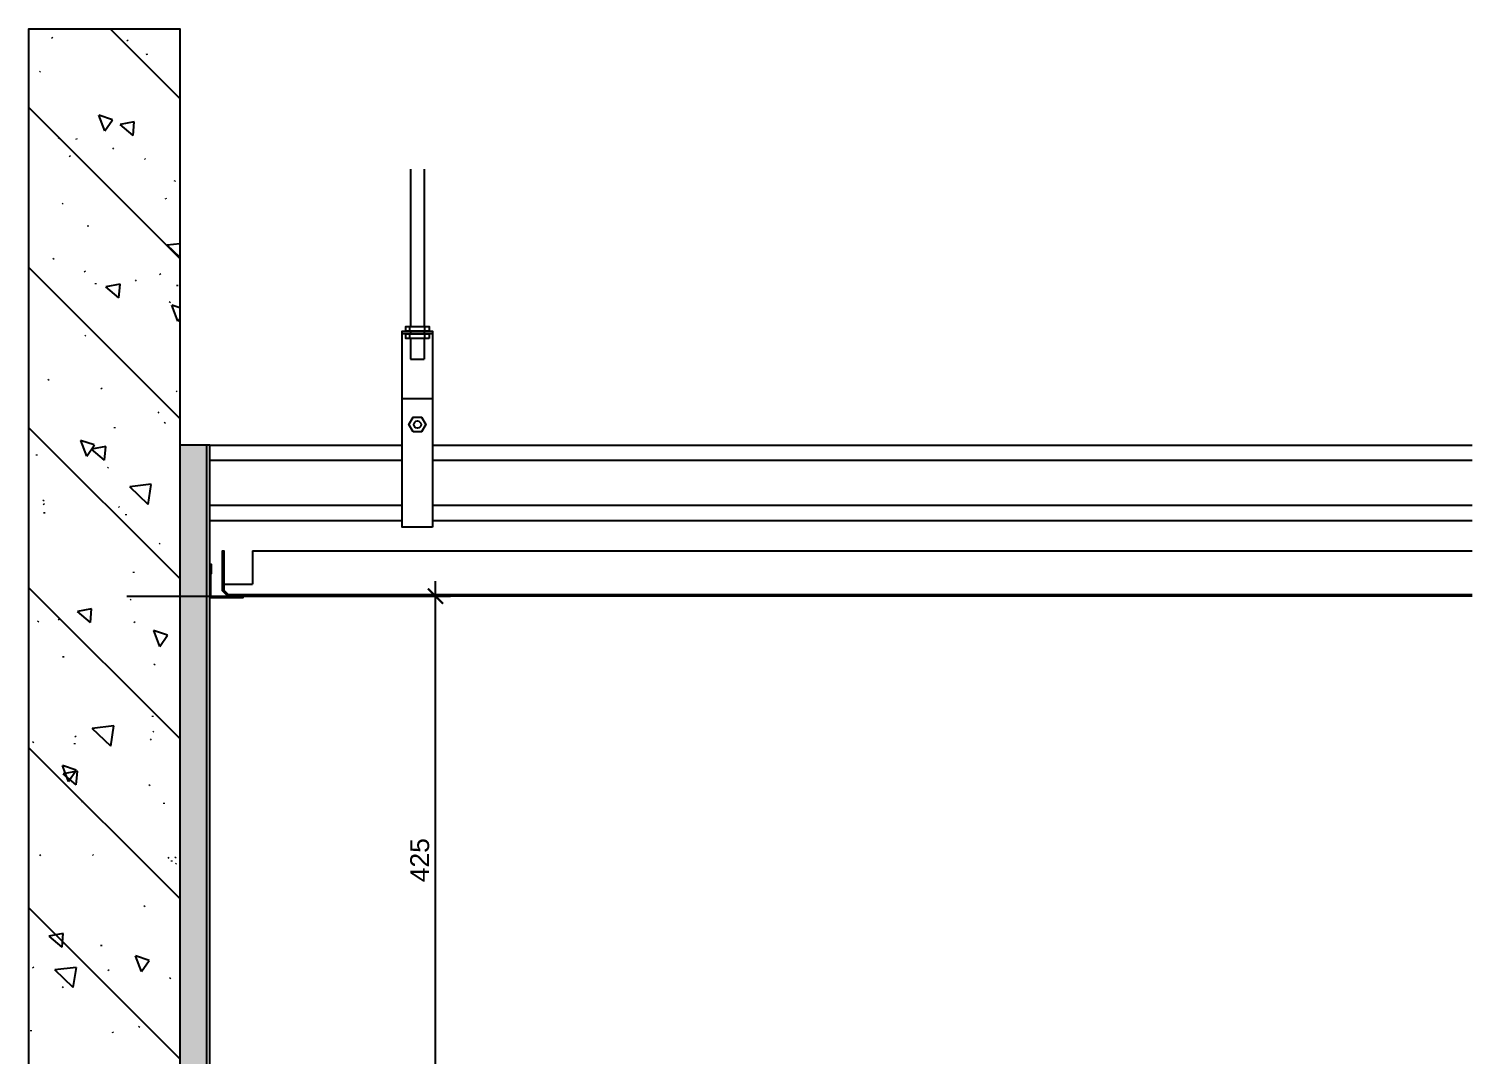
# Model space of a CAD drawing. Header units: millimetres. Extents: x -59920 to -20716, y 18887 to 47087.
# Drawn here: x -27997 to -27041, y 34509 to 35189 of the extents above; entities that cross this region are included whole.
import ezdxf

# ---------------------------------------------------------------- set-up
doc = ezdxf.new("R2010")
doc.units = ezdxf.units.MM
for name, color, linetype in [('DE-MT', 2, 'Continuous'), ('I-DETL-LW02', 2, 'Continuous'), ('I-DETL-LW08', 8, 'Continuous'), ('I-SECT-LW01', 1, 'Continuous'), ('I-SECT-LW251-PATT', 251, 'Continuous'), ('WALL TYPE$0$I-SECT-LW03', 3, 'Continuous')]:
    doc.layers.add(name, color=color, linetype=linetype)
doc.styles.add('Arial', font='arial.ttf')
doc.dimstyles.new('WALL TYPE$0$Aec-Arch-M-5', dxfattribs={"dimscale": 5, "dimtxt": 2.5, "dimasz": 2, "dimexe": 2, "dimexo": 3, "dimgap": 0.8, "dimtad": 1, "dimdec": 0, "dimrnd": 1, "dimzin": 3, "dimdsep": 46, "dimtxsty": 'Arial', "dimblk": 'WALL TYPE$0$_ArchTick', "dimcen": 2.5, "dimdle": 2, "dimclrt": 256, "dimazin": 2, "dimtfac": 0.75, "dimtdec": 0, "dimtix": 1, "dimtmove": 2, "dimatfit": 2, "dimfxl": 5, "dimtolj": 1, "dimtzin": 0, "dimarcsym": 0})

# ---------------------------------------------------------------- blocks, each defined once
blk = doc.blocks.new('WALL TYPE$0$_ArchTick')
at = {"color": 0, "linetype": 'ByBlock', "const_width": 0.15}
blk.add_lwpolyline([(-0.5, -0.5), (0.5, 0.5)], dxfattribs=at)
blk = doc.blocks.new('*D95')
at = {"layer": 'DE-MT', "color": 0, "lineweight": -2, "transparency": 16777216}
for p, q in [((-27727.69, 34453.43), (-27727.69, 34823.43)), ((-27932.06, 34813.43), (-27717.69, 34813.43)), ((-27932.06, 34463.43), (-27717.69, 34463.43))]:
    blk.add_line(p, q, dxfattribs=at)
at = {"layer": 'Defpoints', "color": 0, "transparency": 16777216}
for p in [(-27947.06, 34813.43), (-27727.69, 34813.43), (-27947.06, 34463.43)]:
    blk.add_point(p, dxfattribs=at)
at = {"layer": 'DE-MT', "color": 0, "lineweight": -2, "transparency": 16777216, "xscale": 10, "yscale": 10, "zscale": 10}
for p, rotation in [((-27727.69, 34813.43), 90), ((-27727.69, 34463.43), 270)]:
    blk.add_blockref('WALL TYPE$0$_ArchTick', p, dxfattribs=dict(at, rotation=rotation))
at = {"layer": 'DE-MT', "transparency": 16777216, "insert": (-27738.07, 34638.43), "char_height": 12.5, "attachment_point": 5, "rotation": 90, "style": 'Arial'}
blk.add_mtext('\\A1;\\A1;425', dxfattribs=at)

msp = doc.modelspace()

# ---------------------------------------------------------------- hatches: boundary and pattern name
h = msp.add_hatch()
h.set_pattern_fill('0-钢筋混凝土001-DOM', color=250, scale=15, angle=90, pattern_type=2)
h.set_pattern_definition([(135, (-21108.05, 69931.98), (-53.03301, -53.03301), []), (140, (-21108.05, 69931.98), (9.41282, 107.58903), [11.25, -123.75]), (85, (-21108.05, 69931.98), (-112.82882, -20.8127), [9, -99]), (190.4514, (-21107.27, 69940.95), (-103.41593, 86.7764), [9.56103, -105.17132]), (136.1842, (-21138.05, 69931.98), (24.82785, 160.08616), [16.875, -185.625]), (186.6356, (-21135.98, 69945.32), (-146.1177, 140.1994), [14.34154, -157.75695]), (81.1842, (-21138.05, 69931.98), (-146.1178, 140.1993), [13.5, -148.5]), (111, (-21130.55, 69946.98), (60.39283, 89.53606), [11.25, -123.75]), (56, (-21130.55, 69946.98), (-108.7725, 36.4973), [9, -99]), (161.4514, (-21125.52, 69954.44), (-48.37957, 126.0334), [9.56103, -105.17132]), (127.5, (-21108.054, 69931.982), (-49.93408, 1.82398), [0.75, -97.8, 0.75, -100.5, 0.75, -99.375]), (97.5, (-21108.054, 69931.98), (-59.16176, 39.46043), [0.75, -57.3, 0.75, -95.55, 0.75, -37.875]), (57.5, (-21108.054, 69898.532), (3.38323, 80.073365), [0.75, -37.5, 0.75, -117, 0.75, -155.25]), (47.5, (-21108.054, 69883.53), (-15.01575, 87.47793), [0.75, -48.75, 0.75, -77.7, 0.75, -110.25])])
h.paths.add_polyline_path([(-27997.06, 34463.43), (-27997.06, 35189.4), (-27897.06, 35189.4), (-27897.06, 34463.43)])
at = {"layer": 'I-SECT-LW251-PATT'}
h = msp.add_hatch(dxfattribs=at)
h.set_pattern_fill('AR-SAND', color=256, scale=0.05, angle=270)
h.set_pattern_definition([(307.5, (-27897.0554, 32797.6895), (2.4470662, 0.0800016), [0, -1.9304, 0, -2.159, 0, -2.06375]), (277.5, (-27897.0554, 32797.6895), (3.5841255, -2.2476164), [0, -1.0414, 0, -1.7399, 0, -0.66675]), (237.5, (-27897.0554, 32799.2516), (0.007186, -3.9549619), [0, -0.635, 0, -2.286, 0, -2.9845]), (227.5, (-27897.0554, 32799.2516), (1.1146466, -3.817782), [0, -0.3175, 0, -1.4986, 0, -1.7145])])
h.paths.add_polyline_path([(-27897.06, 34913.43), (-27879.06, 34913.43), (-27879.06, 34463.43), (-27897.06, 34463.43)])

# ---------------------------------------------------------------- linework, layer by layer
at = {"layer": 'I-DETL-LW02'}
for p, q in [((-27848.85, 34843.43, 0), (-27040.92, 34843.43, 0)), ((-27848.85, 34843.43, 0), (-27848.85, 34821.43, 0)), ((-27867.85, 34821.43, 0), (-27848.85, 34821.43, 0))]:
    msp.add_line(p, q, dxfattribs=at)
for points in [[(-27877.06, 34913.43), (-27897.06, 34913.43)], [(-27877.06, 34463.43), (-27877.06, 34913.43)]]:
    msp.add_lwpolyline(points, dxfattribs=at)
at = {"layer": 'I-DETL-LW02', "elevation": 0}
msp.add_lwpolyline([(-27040.92, 34813.43), (-27865.35, 34813.43), (-27868.85, 34816.93), (-27868.85, 34843.43), (-27867.85, 34843.43), (-27867.85, 34817.34), (-27864.94, 34814.43), (-27040.92, 34814.43)], dxfattribs=at)
at = {"layer": 'I-DETL-LW08'}
for p, q in [((-27744.17, 35096.47, -0.55), (-27744.17, 34992.04, -0.54)), ((-27735.17, 35096.47, -0.55), (-27735.17, 34992.04, -0.54)), ((-27729.67, 34987.31, 0), (-27749.67, 34987.31, 0)), ((-27744.57, 34989.11, 0), (-27744.57, 34992.04, 0)), ((-27744.57, 34984.25, 0), (-27744.57, 34987.31, 0)), ((-27744.17, 34989.11, 0), (-27744.17, 34987.31, 0)), ((-27735.17, 34989.11, 0), (-27735.17, 34987.31, 0)), ((-27734.77, 34989.11, 0), (-27734.77, 34992.04, 0)), ((-27734.77, 34984.25, 0), (-27734.77, 34987.31, 0)), ((-27744.17, 34984.25, 0), (-27744.17, 34970.43, 0)), ((-27735.17, 34984.25, 0), (-27735.17, 34970.43, 0)), ((-27744.17, 34970.43, 0), (-27735.17, 34970.43, 0)), ((-27729.67, 34944.11, -0.53), (-27749.67, 34944.11, -0.53)), ((-27749.67, 34873.43), (-27877.06, 34873.43)), ((-27040.92, 34873.43), (-27729.67, 34873.43)), ((-27749.67, 34863.43), (-27877.06, 34863.43)), ((-27040.92, 34863.43), (-27729.67, 34863.43))]:
    msp.add_line(p, q, dxfattribs=at)
for points, elevation in [([(-27729.67, 34859.11), (-27749.67, 34859.11), (-27749.67, 34989.11), (-27729.67, 34989.11)], -0.53), ([(-27731.97, 34989.11), (-27747.37, 34989.11), (-27747.37, 34992.04), (-27731.97, 34992.04)], -0.53), ([(-27731.97, 34984.25), (-27747.37, 34984.25), (-27747.37, 34987.31), (-27731.97, 34987.31)], -0.53), ([(-27742.47, 34922.26), (-27745.27, 34927.11), (-27742.47, 34931.96), (-27736.87, 34931.96), (-27734.07, 34927.11), (-27736.87, 34922.26)], -1.06), ([(-27877.06, 34834.43), (-27877.06, 34812.43), (-27855.06, 34812.43), (-27855.06, 34813.43), (-27861.06, 34813.43), (-27861.06, 34812.93), (-27876.56, 34812.93), (-27876.56, 34828.43), (-27876.06, 34828.43), (-27876.06, 34834.43)], -6.88)]:
    msp.add_lwpolyline(points, close=True, dxfattribs=dict(at, elevation=elevation))
for points, elevation in [([(-27877.06, 34913.43), (-27749.67, 34913.43)], 0.01), ([(-27729.67, 34913.43), (-27040.92, 34913.43)], 0.01), ([(-27877.06, 34903.43), (-27749.67, 34903.43)], 0), ([(-27729.67, 34903.43), (-27040.92, 34903.43)], 0)]:
    msp.add_lwpolyline(points, dxfattribs=dict(at, elevation=elevation))
msp.add_circle((-27739.67, 34927.11, -0.53), 2.4, dxfattribs=at)
at = {"layer": 'I-SECT-LW01'}
msp.add_lwpolyline([(-27879.06, 34463.43), (-27879.06, 34913.43)], dxfattribs=at)
at = {"layer": 'WALL TYPE$0$I-SECT-LW03'}
msp.add_lwpolyline([(-27997.06, 34463.43), (-27997.06, 35189.4), (-27897.06, 35189.4), (-27897.06, 34463.43)], close=True, dxfattribs=at)

# ---------------------------------------------------------------- dimensions: what is measured, and where the dimension line sits
at = {"layer": 'DE-MT'}
dim = msp.add_linear_dim(base=(-27727.69, 34813.43), p1=(-27947.06, 34463.43), p2=(-27947.06, 34813.43), angle=90, text='\\A1;425', dimstyle='WALL TYPE$0$Aec-Arch-M-5', override={"dimzin": 8}, dxfattribs=at)
dim.commit()
dim.dimension.update_dxf_attribs({"geometry": '*D95', "text_midpoint": (-27738.07, 34638.43)})

doc.saveas('drawing.dxf')
